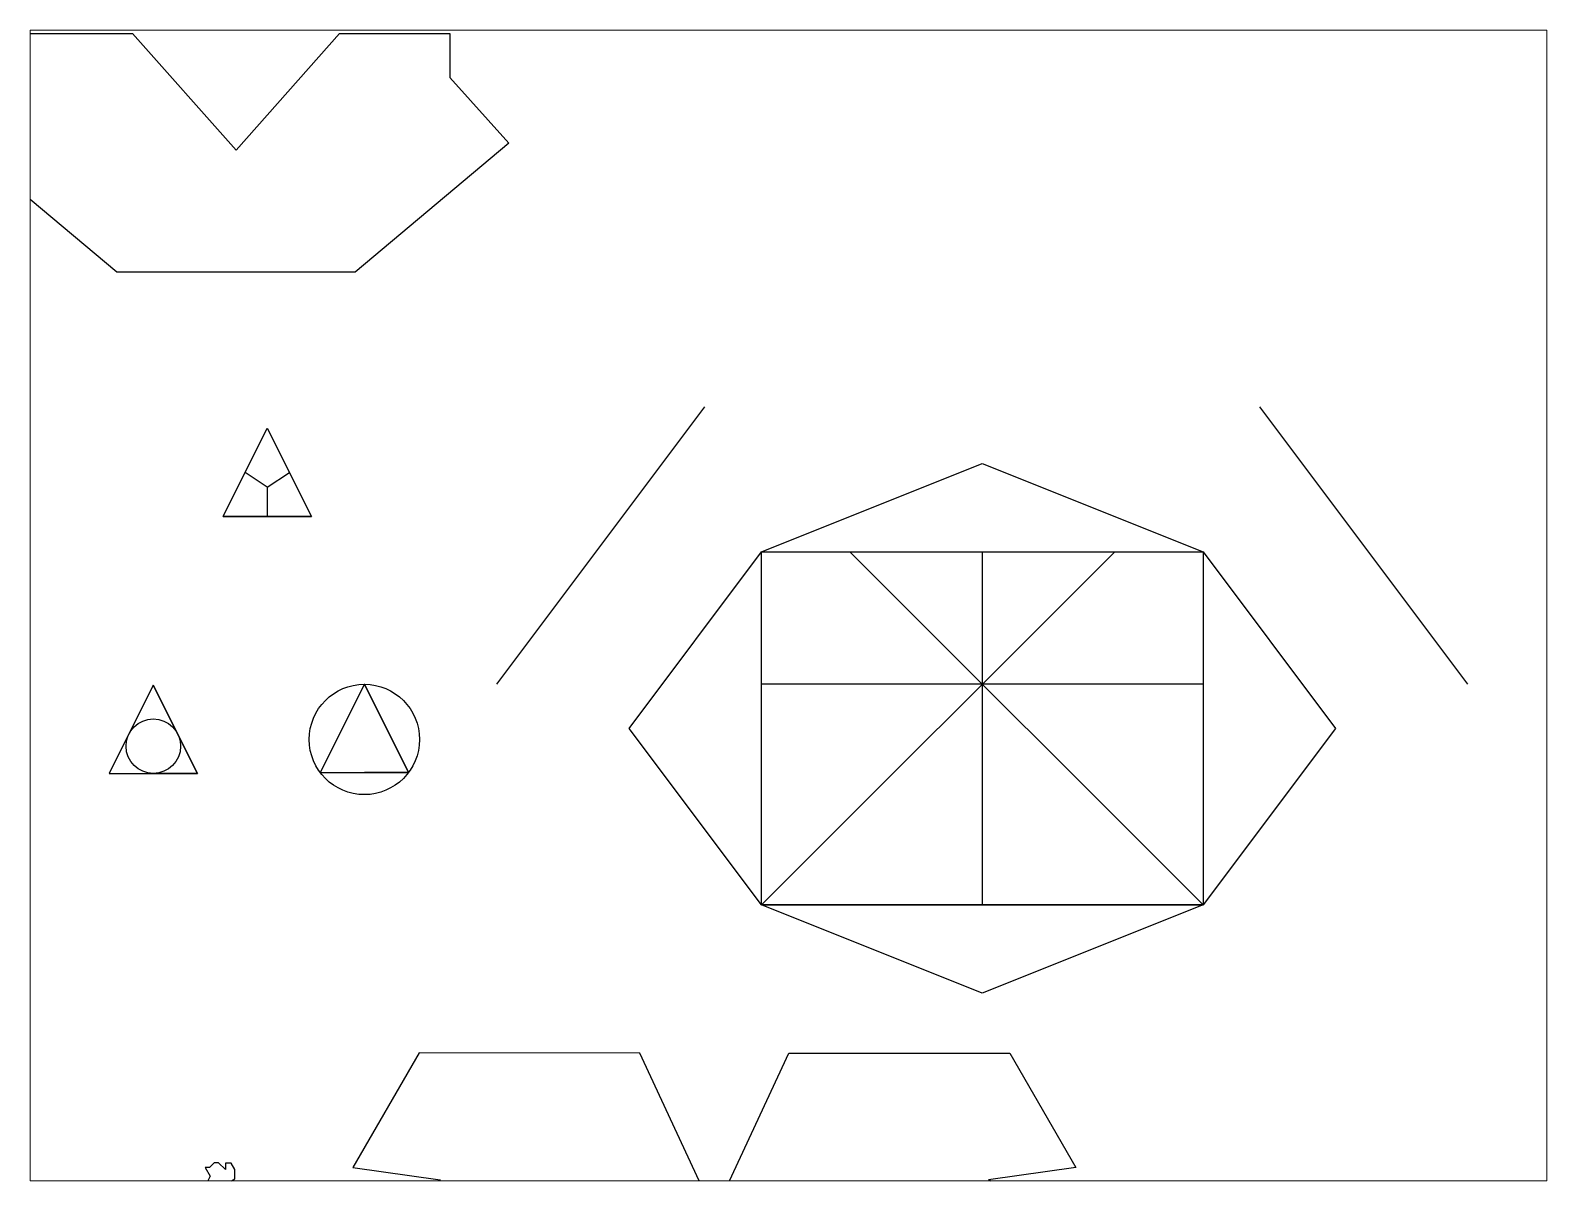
# Paper-space layout 'Układ1' of a CAD drawing. Header units: millimetres. Extents: x 26 to 231, y 20 to 176.
# The model-space entities are those that its viewports show. They can reach past a viewport. Long polylines and large blocks are cut down to what shows.
import ezdxf

# ---------------------------------------------------------------- set-up
doc = ezdxf.new("R2010")
doc.units = ezdxf.units.MM

msp = doc.modelspace()

# ---------------------------------------------------------------- linework, layer by layer
for p, q in [((-67.52, 267.5), (-42.52, 267.5)), ((-42.52, 267.5), (-19.08, 241.03)), ((-19.08, 241.03), (4.37, 267.5)), ((4.37, 267.5), (29.37, 267.5)), ((29.37, 267.5), (29.37, 257.5)), ((29.37, 257.5), (42.75, 242.64)), ((-46.05, 213.39), (-80.9, 242.64)), ((42.75, 242.64), (7.89, 213.39)), ((7.89, 213.39), (-46.05, 213.39)), ((40, 120), (87.14, 182.86)), ((260, 120), (212.86, 182.86)), ((-21.99, 158.03), (-11.99, 178.03)), ((-11.99, 178.03), (-1.99, 158.03)), ((100, 150), (150, 170)), ((150, 170), (200, 150)), ((-11.99, 164.7), (-16.99, 168.03)), ((-11.99, 164.7), (-6.99, 168.03)), ((-11.99, 164.7), (-11.99, 158.03)), ((-21.99, 158.03), (-1.99, 158.03)), ((-11.99, 158.03), (-21.99, 158.03)), ((-1.99, 158.03), (-11.99, 158.03)), ((70, 110), (100, 150)), ((100, 70), (100, 150)), ((100, 150), (200, 150)), ((100, 70), (180, 150)), ((200, 70), (120, 150)), ((150, 150), (150, 70)), ((200, 150), (200, 70)), ((200, 150), (230, 110)), ((-37.82, 119.8), (-47.82, 99.8)), ((-37.82, 119.8), (-27.82, 99.8)), ((-27.82, 99.8), (-37.82, 119.8)), ((10, 120), (0, 100)), ((10, 120), (20, 100)), ((20, 100), (10, 120)), ((200, 120), (100, 120)), ((100, 70), (70, 110)), ((230, 110), (200, 70)), ((-32.56, 109.23), (-32.54, 109.24)), ((-47.82, 99.8), (-27.82, 99.8)), ((-27.82, 99.8), (-37.82, 99.8)), ((0, 100), (20, 100)), ((20, 100), (10, 100)), ((100, 70), (200, 70)), ((200, 70), (100, 70)), ((100, 70), (100, 70)), ((150, 50), (100, 70)), ((200, 70), (150, 50)), ((22.4, 36.47), (7.39, 10.49)), ((72.4, 36.46), (22.4, 36.47)), ((89.3, 0.21), (72.4, 36.46)), ((89.29, 0.21), (106.2, 36.46)), ((106.2, 36.46), (156.2, 36.46)), ((156.2, 36.46), (171.2, 10.48)), ((-25.07, 10.55), (-26.07, 10.55)), ((-26.07, 10.55), (-24.92, 8.56)), ((-24.01, 11.61), (-25.07, 10.55)), ((-23.01, 11.61), (-24.01, 11.61)), ((-21.45, 10.06), (-23.01, 11.61)), ((-20.15, 11.46), (-21.45, 11.46)), ((-21.45, 11.46), (-21.45, 10.06)), ((-19.35, 10.07), (-20.15, 11.46)), ((7.39, 10.49), (27.2, 7.71)), ((171.2, 10.48), (151.39, 7.7)), ((-24.92, 8.56), (-26.27, 6.07)), ((-23.27, 6.07), (-22.87, 7.27)), ((-22.87, 7.27), (-20.57, 7.27)), ((-20.57, 7.27), (-19.35, 7.97)), ((-19.35, 7.97), (-19.35, 10.07)), ((27.2, 7.71), (8.18, 1.53)), ((151.39, 7.7), (170.42, 1.52)), ((-26.37, 6.07), (-26.27, 6.07)), ((-26.37, 6.07), (-23.27, 6.07))]:
    msp.add_line(p, q)
for centre, radius in [((10, 107.5), 12.5), ((-37.82, 105.98), 6.18)]:
    msp.add_circle(centre, radius)
msp.add_arc((-43.92, 107.59), 7.105427357601002e-15, 13.8855, 0)

psp = doc.layouts.new('Układ1')

# ---------------------------------------------------------------- viewports
at = {"layer": '0'}
psp.add_viewport(center=(128.5, 97.5), size=(205.6, 156), view_center_point=(106.09, 137.86), view_height=260.6607, dxfattribs=at)

doc.saveas('drawing.dxf')
